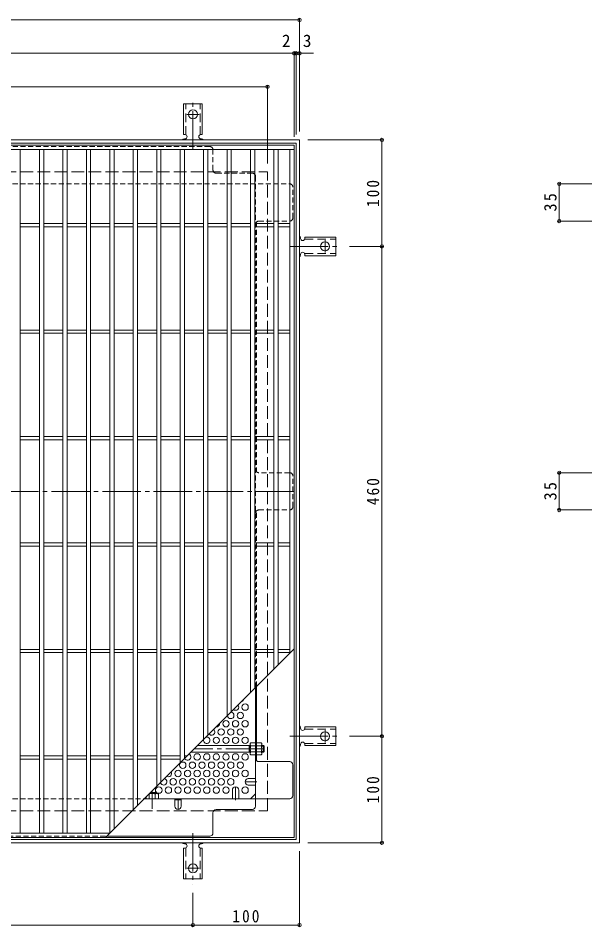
# Model space of a CAD drawing. Units: millimetres at full size, sheet at 1:4. Extents: x -953 to 1047, y -779 to 782.
# Drawn here: x -431 to 107, y -84 to 769 of the extents above; entities that cross this region are included whole.
import ezdxf
from ezdxf.enums import TextEntityAlignment as Align

# ---------------------------------------------------------------- set-up
doc = ezdxf.new("R2010")
doc.units = ezdxf.units.MM
doc.header["$LTSCALE"] = 4
doc.header["$PDMODE"] = 32
doc.header["$PDSIZE"] = 3.2
for name, pattern in [('CHAIN1', [8, 5, -1, 1, -1]), ('CHAIN2', [12, 9, -1, 1, -1]), ('DASHED1', [1.8, 1.2, -0.6]), ('DASHED2', [3, 2, -1]), ('DASHED3', [4, 3, -1])]:
    doc.linetypes.add(name, pattern=pattern)
for name, color, linetype, lineweight in [('A-1_躯体', 3, 'Continuous', 9), ('A-2_仕上', 3, 'Continuous', 9), ('A-4_文字', 7, 'Continuous', 9), ('A-6_間仕切', 2, 'Continuous', 9), ('A-7_木断面', 2, 'Continuous', 9), ('A-8_ハッチ', 2, 'Continuous', 9), ('A-A_インテリア', 3, 'Continuous', 9), ('A-B_衛生陶器', 2, 'Continuous', 9)]:
    doc.layers.add(name, color=color, linetype=linetype, lineweight=lineweight)
doc.styles.add('ＭＳ ゴシック', font='')
doc.styles.get('ＭＳ ゴシック').set_extended_font_data('MS Gothic')

msp = doc.modelspace()

# ---------------------------------------------------------------- linework, layer by layer
at = {"layer": 'A-1_躯体', "color": 2}
for p, q in [((-827.292, 654.615), (-167.292, 654.615)), ((-824.292, 651.615), (-170.292, 651.615)), ((-170.292, 651.615), (-170.292, -2.385)), ((-167.292, 654.615), (-167.292, -5.385)), ((-167.292, -5.385), (-827.292, -5.385)), ((-170.292, -2.385), (-824.292, -2.385))]:
    msp.add_line(p, q, dxfattribs=at)
at = {"layer": 'A-1_躯体', "color": 2, "linetype": 'DASHED3'}
for p, q in [((-797.292, 624.615), (-197.292, 624.615)), ((-197.292, 24.615), (-197.292, 624.615)), ((-797.292, 24.615), (-197.292, 24.615))]:
    msp.add_line(p, q, dxfattribs=at)
at = {"layer": 'A-1_躯体'}
for p, q in [((-213.492, 85.812), (-263.095, 85.812)), ((-214.492, 79.812), (-214.492, 85.812)), ((-200.992, 85.812), (-202.692, 85.812)), ((-200.992, 79.812), (-200.992, 85.812)), ((-200.992, 85.812), (-200.492, 85.312)), ((-213.492, 79.812), (-269.095, 79.812)), ((-214.492, 85.312), (-213.492, 85.312)), ((-214.492, 80.312), (-213.492, 80.312)), ((-202.692, 85.312), (-200.492, 85.312)), ((-202.692, 80.312), (-200.492, 80.312)), ((-200.992, 79.812), (-202.692, 79.812)), ((-200.992, 79.812), (-200.492, 80.312)), ((-200.492, 80.312), (-200.492, 85.312)), ((-302.492, 46.416), (-302.492, 40.812)), ((-307.992, 40.916), (-307.992, 40.812)), ((-307.095, 41.812), (-302.492, 41.812)), ((-302.992, 41.812), (-302.992, 40.812))]:
    msp.add_line(p, q, dxfattribs=at)
at = {"layer": 'A-1_躯体', "linetype": 'CHAIN2'}
for p, q in [((-200.492, 82.812), (-266.095, 82.812)), ((-305.492, 43.416), (-305.492, 26.579))]:
    msp.add_line(p, q, dxfattribs=at)
at = {"layer": 'A-2_仕上'}
for p, q in [((-822.292, 649.615), (-172.291, 649.615)), ((-822.292, 645.615), (-172.291, 645.615)), ((-429.291, 3.615), (-429.291, 645.615)), ((-411.291, 3.615), (-411.291, 645.615)), ((-407.291, 3.615), (-407.291, 645.615)), ((-389.291, 3.615), (-389.291, 645.615)), ((-385.291, 3.615), (-385.291, 645.615)), ((-367.291, 3.615), (-367.291, 645.615)), ((-363.291, 3.615), (-363.291, 645.615)), ((-345.291, 3.616), (-345.291, 645.615)), ((-341.291, 7.616), (-341.291, 645.615)), ((-323.291, 25.616), (-323.291, 645.615)), ((-319.291, 29.616), (-319.291, 645.615)), ((-301.291, 47.616), (-301.291, 645.615)), ((-297.291, 51.616), (-297.291, 645.615)), ((-279.292, 69.616), (-279.292, 645.615)), ((-275.292, 73.616), (-275.292, 645.615)), ((-257.292, 91.616), (-257.292, 645.615)), ((-253.292, 95.616), (-253.292, 645.615)), ((-235.292, 645.615), (-235.292, 113.615)), ((-231.292, 645.615), (-231.292, 117.615)), ((-213.292, 645.615), (-213.292, 135.615)), ((-209.292, 645.615), (-209.292, 139.615)), ((-191.292, 157.615), (-191.292, 645.615)), ((-187.292, 161.615), (-187.292, 645.615)), ((-176.292, 172.615), (-176.292, 645.615)), ((-429.291, 576.115), (-411.291, 576.115)), ((-429.291, 573.115), (-411.291, 573.115)), ((-407.291, 576.115), (-389.291, 576.115)), ((-407.291, 573.115), (-389.291, 573.115)), ((-385.291, 576.115), (-367.291, 576.115)), ((-385.291, 573.115), (-367.291, 573.115)), ((-363.291, 576.115), (-345.291, 576.115)), ((-363.291, 573.115), (-345.291, 573.115)), ((-341.291, 576.115), (-323.291, 576.115)), ((-341.291, 573.115), (-323.291, 573.115)), ((-319.291, 576.115), (-301.291, 576.115)), ((-319.291, 573.115), (-301.291, 573.115)), ((-297.291, 576.115), (-279.292, 576.115)), ((-297.291, 573.115), (-279.292, 573.115)), ((-275.292, 576.115), (-257.292, 576.115)), ((-275.292, 573.115), (-257.292, 573.115)), ((-253.292, 576.115), (-235.292, 576.115)), ((-253.292, 573.115), (-235.292, 573.115)), ((-231.292, 576.115), (-213.292, 576.115)), ((-231.292, 573.115), (-213.292, 573.115)), ((-209.292, 576.115), (-191.292, 576.115)), ((-209.292, 573.115), (-191.292, 573.115)), ((-187.292, 576.115), (-176.292, 576.115)), ((-187.292, 573.115), (-176.292, 573.115)), ((-429.291, 476.115), (-411.291, 476.115)), ((-429.291, 473.115), (-411.291, 473.115)), ((-407.291, 476.115), (-389.291, 476.115)), ((-407.291, 473.115), (-389.291, 473.115)), ((-385.291, 476.115), (-367.291, 476.115)), ((-385.291, 473.115), (-367.291, 473.115)), ((-363.291, 476.115), (-345.291, 476.115)), ((-363.291, 473.115), (-345.291, 473.115)), ((-341.291, 476.115), (-323.291, 476.115)), ((-341.291, 473.115), (-323.291, 473.115)), ((-319.291, 476.115), (-301.291, 476.115)), ((-319.291, 473.115), (-301.291, 473.115)), ((-297.291, 476.115), (-279.292, 476.115)), ((-297.291, 473.115), (-279.292, 473.115)), ((-275.292, 476.115), (-257.292, 476.115)), ((-275.292, 473.115), (-257.292, 473.115)), ((-253.292, 476.115), (-235.292, 476.115)), ((-253.292, 473.115), (-235.292, 473.115)), ((-231.292, 476.115), (-213.292, 476.115)), ((-231.292, 473.115), (-213.292, 473.115)), ((-209.292, 476.115), (-191.292, 476.115)), ((-209.292, 473.115), (-191.292, 473.115)), ((-187.292, 476.115), (-176.292, 476.115)), ((-187.292, 473.115), (-176.292, 473.115)), ((-429.291, 376.115), (-411.291, 376.115)), ((-407.291, 376.115), (-389.291, 376.115)), ((-385.291, 376.115), (-367.291, 376.115)), ((-363.291, 376.115), (-345.291, 376.115)), ((-341.291, 376.115), (-323.291, 376.115)), ((-319.291, 376.115), (-301.291, 376.115)), ((-297.291, 376.115), (-279.292, 376.115)), ((-275.292, 376.115), (-257.292, 376.115)), ((-253.292, 376.115), (-235.292, 376.115)), ((-231.292, 376.115), (-213.292, 376.115)), ((-209.292, 376.115), (-191.292, 376.115)), ((-187.292, 376.115), (-176.292, 376.115)), ((-429.291, 373.115), (-411.291, 373.115)), ((-407.291, 373.115), (-389.291, 373.115)), ((-385.291, 373.115), (-367.291, 373.115)), ((-363.291, 373.115), (-345.291, 373.115)), ((-341.291, 373.115), (-323.291, 373.115)), ((-319.291, 373.115), (-301.291, 373.115)), ((-297.291, 373.115), (-279.292, 373.115)), ((-275.292, 373.115), (-257.292, 373.115)), ((-253.292, 373.115), (-235.292, 373.115)), ((-231.292, 373.115), (-213.292, 373.115)), ((-209.292, 373.115), (-191.292, 373.115)), ((-187.292, 373.115), (-176.292, 373.115)), ((-429.291, 276.115), (-411.291, 276.115)), ((-429.291, 273.115), (-411.291, 273.115)), ((-407.291, 276.115), (-389.291, 276.115)), ((-407.291, 273.115), (-389.291, 273.115)), ((-385.291, 276.115), (-367.291, 276.115)), ((-385.291, 273.115), (-367.291, 273.115)), ((-363.291, 276.115), (-345.291, 276.115)), ((-363.291, 273.115), (-345.291, 273.115)), ((-341.291, 276.115), (-323.291, 276.115)), ((-341.291, 273.115), (-323.291, 273.115)), ((-319.291, 276.115), (-301.291, 276.115)), ((-319.291, 273.115), (-301.291, 273.115)), ((-297.291, 276.115), (-279.292, 276.115)), ((-297.291, 273.115), (-279.292, 273.115)), ((-275.292, 276.115), (-257.292, 276.115)), ((-275.292, 273.115), (-257.292, 273.115)), ((-253.292, 276.115), (-235.292, 276.115)), ((-253.292, 273.115), (-235.292, 273.115)), ((-231.292, 276.115), (-213.292, 276.115)), ((-231.292, 273.115), (-213.292, 273.115)), ((-209.292, 276.115), (-191.292, 276.115)), ((-209.292, 273.115), (-191.292, 273.115)), ((-187.292, 276.115), (-176.292, 276.115)), ((-187.292, 273.115), (-176.292, 273.115)), ((-429.291, 176.115), (-411.291, 176.115)), ((-429.291, 173.115), (-411.291, 173.115)), ((-407.291, 176.115), (-389.291, 176.115)), ((-407.291, 173.115), (-389.291, 173.115)), ((-385.291, 176.115), (-367.291, 176.115)), ((-385.291, 173.115), (-367.291, 173.115)), ((-363.291, 176.115), (-345.291, 176.115)), ((-363.291, 173.115), (-345.291, 173.115)), ((-172.292, 176.616), (-349.292, -0.384)), ((-341.291, 176.115), (-323.291, 176.115)), ((-341.291, 173.115), (-323.291, 173.115)), ((-319.291, 176.115), (-301.291, 176.115)), ((-319.291, 173.115), (-301.291, 173.115)), ((-297.291, 176.115), (-279.292, 176.115)), ((-297.291, 173.115), (-279.292, 173.115)), ((-275.292, 176.115), (-257.292, 176.115)), ((-275.292, 173.115), (-257.292, 173.115)), ((-253.292, 176.115), (-235.292, 176.115)), ((-253.292, 173.115), (-235.292, 173.115)), ((-231.292, 176.115), (-213.292, 176.115)), ((-231.292, 173.115), (-213.292, 173.115)), ((-209.292, 176.115), (-191.292, 176.115)), ((-209.292, 173.115), (-191.292, 173.115)), ((-187.292, 176.115), (-176.292, 176.115)), ((-187.292, 173.115), (-176.292, 173.115)), ((-429.291, 76.115), (-411.291, 76.115)), ((-429.291, 73.115), (-411.291, 73.115)), ((-407.291, 76.115), (-389.291, 76.115)), ((-407.291, 73.115), (-389.291, 73.115)), ((-385.291, 76.115), (-367.291, 76.115)), ((-385.291, 73.115), (-367.291, 73.115)), ((-363.291, 76.115), (-345.291, 76.115)), ((-363.291, 73.115), (-345.291, 73.115)), ((-341.291, 76.115), (-323.291, 76.115)), ((-341.291, 73.115), (-323.291, 73.115)), ((-319.291, 76.115), (-301.291, 76.115)), ((-319.291, 73.115), (-301.291, 73.115)), ((-297.291, 76.115), (-279.292, 76.115)), ((-297.291, 73.115), (-279.292, 73.115)), ((-275.292, 76.115), (-272.792, 76.115)), ((-345.292, 3.615), (-822.292, 3.615))]:
    msp.add_line(p, q, dxfattribs=at)
msp.add_lwpolyline([(-172.291, 649.615), (-172.291, -0.385), (-822.292, -0.385)], dxfattribs=at)
at = {"layer": 'A-4_文字'}
for p, q in [((-167.292, 768.593), (-167.292, 662.615)), ((-827.292, 767.393), (-167.292, 767.393)), ((-822.292, 736.004), (-172.291, 736.004)), ((-172.291, 737.204), (-172.291, 657.615)), ((-172.291, 736.004), (-170.292, 736.004)), ((-170.292, 737.204), (-170.292, 659.615)), ((-170.292, 736.004), (-153.969, 736.004)), ((-797.292, 704.615), (-197.292, 704.615)), ((-197.292, 705.815), (-197.292, 632.615)), ((-88.714, 654.615), (-159.292, 654.615)), ((-89.914, 554.615), (-89.914, 654.615)), ((75.318, 613.419), (107.089, 613.419)), ((76.518, 613.419), (76.518, 578.418)), ((75.318, 578.418), (107.089, 578.418)), ((-88.714, 554.615), (-120.292, 554.615)), ((-89.914, 94.616), (-89.914, 554.615)), ((75.318, 342.116), (107.089, 342.116)), ((76.518, 342.116), (76.518, 307.115)), ((75.318, 307.115), (107.089, 307.115)), ((-88.714, 94.616), (-120.292, 94.616)), ((-89.914, -5.385), (-89.914, 94.616)), ((-88.714, -5.385), (-159.292, -5.385)), ((-167.292, -83.962), (-167.292, -13.385)), ((-267.292, -83.962), (-267.292, -52.385)), ((-727.291, -82.762), (-267.292, -82.762)), ((-267.292, -82.762), (-167.292, -82.762))]:
    msp.add_line(p, q, dxfattribs=at)
for p in [(-167.292, 767.393), (-172.291, 736.004), (-170.292, 736.004), (-167.292, 736.004), (-197.292, 704.615), (-89.914, 654.615), (76.518, 613.419), (76.518, 578.418), (-89.914, 554.615), (76.518, 342.116), (76.518, 307.115), (-89.914, 94.616), (-89.914, -5.385), (-267.292, -82.762), (-167.292, -82.762)]:
    msp.add_point(p, dxfattribs=at)
at = {"layer": 'A-6_間仕切'}
for centre in [(-218.292, 121.965), (-222.792, 114.171), (-236.292, 106.377), (-227.292, 106.377), (-218.292, 106.377), (-240.792, 98.583), (-231.792, 98.583), (-222.792, 98.583), (-245.292, 90.788), (-236.292, 90.788), (-227.292, 90.788), (-218.292, 90.788), (-263.292, 75.2), (-254.292, 75.2), (-245.292, 75.2), (-236.292, 75.2), (-227.292, 75.2), (-218.292, 75.2), (-276.792, 67.406), (-267.792, 67.406), (-258.792, 67.406), (-249.792, 67.406), (-240.792, 67.406), (-231.792, 67.406), (-222.792, 67.406), (-281.292, 59.612), (-272.292, 59.612), (-263.292, 59.612), (-254.292, 59.612), (-245.292, 59.612), (-236.292, 59.612), (-227.292, 59.612), (-218.292, 59.612), (-285.792, 51.817), (-276.792, 51.817), (-267.792, 51.817), (-258.792, 51.817), (-249.792, 51.817), (-240.792, 51.817), (-231.792, 51.817), (-299.292, 44.023), (-290.292, 44.023), (-281.292, 44.023), (-272.292, 44.023), (-263.292, 44.023), (-254.292, 44.023), (-245.292, 44.023), (-236.292, 44.023), (-218.292, 44.023)]:
    msp.add_circle(centre, 3, dxfattribs=at)
for centre, start, end in [((-222.792, 129.76), 284.19114, 345.80886), ((-227.292, 121.965), 229.72788, 40.27212), ((-231.792, 114.171), 181.04974, 88.95026), ((-245.292, 106.377), 265.60418, 4.39582), ((-249.792, 98.583), 217.783, 52.217), ((-258.792, 82.994), 69.91728, 110.08272), ((-254.292, 90.788), 160.56655, 109.43345), ((-249.792, 82.994), 69.91728, 110.08272), ((-240.792, 82.994), 69.91728, 110.08272), ((-231.792, 82.994), 69.91728, 110.08272), ((-222.792, 82.994), 69.91728, 110.08272), ((-272.292, 75.2), 205.5078, 64.4922), ((-290.292, 59.612), 238.57556, 31.42444), ((-294.792, 51.817), 192.19854, 77.80146)]:
    msp.add_arc(centre, 3, start, end, dxfattribs=at)
at = {"layer": 'A-7_木断面', "linetype": 'DASHED1'}
for p, q in [((-251.493, 648.419), (-743.091, 648.419)), ((-248.493, 626.419), (-248.493, 645.419)), ((-211.492, 623.419), (-245.493, 623.419)), ((-208.492, 140.416), (-208.492, 620.419)), ((-818.095, 613.419), (-176.488, 613.419)), ((-173.488, 581.418), (-173.488, 610.419)), ((-207.692, 577.462), (-207.692, 343.076)), ((-205.492, 578.418), (-176.488, 578.418)), ((-176.488, 342.116), (-205.492, 342.116)), ((-173.488, 310.115), (-173.488, 339.116)), ((-207.692, 141.216), (-207.692, 306.154)), ((-205.492, 307.115), (-176.488, 307.115)), ((-207.692, 85.812), (-208.492, 85.812)), ((-207.692, 79.612), (-208.492, 79.612)), ((-818.095, 35.812), (-313.095, 35.812)), ((-743.091, 0.812), (-348.095, 0.812))]:
    msp.add_line(p, q, dxfattribs=at)
at = {"layer": 'A-7_木断面', "linetype": 'CHAIN2'}
msp.add_line((-172.135, 324.615), (-822.017, 324.615), dxfattribs=at)
at = {"layer": 'A-7_木断面'}
for p, q in [((-208.492, 28.812), (-208.492, 140.416)), ((-207.692, 71.773), (-207.692, 141.216)), ((-176.488, 70.813), (-205.492, 70.813)), ((-173.488, 38.812), (-173.488, 67.813)), ((-313.095, 35.812), (-176.488, 35.812)), ((-284.292, 35.012), (-278.292, 35.012)), ((-213.104, 35.812), (-208.492, 40.424)), ((-245.493, 25.812), (-211.492, 25.812)), ((-248.493, 3.812), (-248.493, 22.812)), ((-348.095, 0.812), (-251.493, 0.812))]:
    msp.add_line(p, q, dxfattribs=at)
at = {"layer": 'A-7_木断面', "linetype": 'DASHED1'}
for centre, start, end in [((-251.493, 645.419), 0, 90), ((-245.493, 626.419), 180, 270), ((-211.492, 620.419), 0, 90), ((-176.488, 610.419), 0, 90), ((-176.488, 581.418), 270, 0), ((-205.492, 575.418), 90, 180), ((-205.492, 345.116), 180, 270), ((-176.488, 339.116), 0, 90), ((-176.488, 310.115), 270, 0), ((-205.492, 304.115), 90, 180)]:
    msp.add_arc(centre, 3, start, end, dxfattribs=at)
at = {"layer": 'A-7_木断面'}
for centre, start, end in [((-205.492, 73.813), 180, 270), ((-176.488, 67.813), 0, 90), ((-176.488, 38.812), 270, 0), ((-245.493, 22.812), 90, 180), ((-211.492, 28.812), 270, 0), ((-251.493, 3.812), 270, 0)]:
    msp.add_arc(centre, 3, start, end, dxfattribs=at)
at = {"layer": 'A-8_ハッチ', "linetype": 'CHAIN1'}
for p, q in [((-207.292, 51.817), (-218.292, 51.817)), ((-227.292, 34.612), (-227.292, 46.962)), ((-281.292, 35.812), (-281.292, 25.812))]:
    msp.add_line(p, q, dxfattribs=at)
at = {"layer": 'A-8_ハッチ'}
for p, q in [((-215.292, 54.817), (-208.492, 54.817)), ((-230.292, 43.962), (-230.292, 35.812)), ((-224.292, 43.962), (-224.292, 35.812)), ((-215.292, 48.817), (-208.492, 48.817)), ((-284.292, 28.812), (-284.292, 35.812)), ((-278.292, 28.812), (-278.292, 35.812))]:
    msp.add_line(p, q, dxfattribs=at)
for centre, start, end in [((-215.292, 51.817), 90, 270), ((-227.292, 43.962), 0, 180), ((-281.292, 28.812), 180, 0)]:
    msp.add_arc(centre, 3, start, end, dxfattribs=at)
at = {"layer": 'A-A_インテリア', "color": 7, "linetype": 'CHAIN2'}
for p, q in [((-267.292, 645.615), (-267.292, 693.615)), ((-261.516, 678.615), (-273.068, 678.615)), ((-143.292, 560.391), (-143.292, 548.839)), ((-176.292, 554.615), (-128.292, 554.615)), ((-176.292, 94.616), (-128.292, 94.616)), ((-143.292, 100.392), (-143.292, 88.84)), ((-267.292, 3.616), (-267.292, -44.385)), ((-261.516, -29.385), (-273.068, -29.385))]:
    msp.add_line(p, q, dxfattribs=at)
at = {"layer": 'A-A_インテリア'}
for p, q in [((-276.042, 659.615), (-276.042, 688.615)), ((-276.042, 688.615), (-258.541, 688.615)), ((-258.541, 659.615), (-258.541, 688.615)), ((-276.042, 659.615), (-274.792, 659.615)), ((-258.541, 659.615), (-259.791, 659.615)), ((-274.787, 655.615), (-275.3, 655.615)), ((-259.292, 655.615), (-259.792, 655.615)), ((-162.292, 563.365), (-162.292, 562.116)), ((-162.292, 563.365), (-133.292, 563.365)), ((-133.292, 545.865), (-133.292, 563.365)), ((-166.292, 562.615), (-166.292, 562.115)), ((-166.292, 547.12), (-166.292, 546.607)), ((-162.292, 545.865), (-162.292, 547.115)), ((-162.292, 545.865), (-133.292, 545.865)), ((-166.292, 102.616), (-166.292, 102.116)), ((-162.292, 103.366), (-162.292, 102.116)), ((-162.292, 103.366), (-133.292, 103.366)), ((-133.292, 85.866), (-133.292, 103.366)), ((-166.292, 87.12), (-166.292, 86.607)), ((-162.292, 85.866), (-162.292, 87.116)), ((-162.292, 85.866), (-133.292, 85.866)), ((-274.787, -6.385), (-275.3, -6.385)), ((-259.292, -6.385), (-259.792, -6.385)), ((-276.042, -10.385), (-274.792, -10.385)), ((-276.042, -10.385), (-276.042, -39.385)), ((-258.541, -10.385), (-259.791, -10.385)), ((-258.541, -10.385), (-258.541, -39.385)), ((-276.042, -39.385), (-258.541, -39.385))]:
    msp.add_line(p, q, dxfattribs=at)
at = {"layer": 'A-A_インテリア', "linetype": 'DASHED2'}
for p, q in [((-274.042, 659.469), (-274.042, 688.615)), ((-260.541, 659.469), (-260.541, 688.615)), ((-162.438, 561.365), (-133.292, 561.365)), ((-162.438, 547.865), (-133.292, 547.865)), ((-162.438, 101.366), (-133.292, 101.366)), ((-162.438, 87.866), (-133.292, 87.866)), ((-274.042, -10.239), (-274.042, -39.385)), ((-260.541, -10.239), (-260.541, -39.385))]:
    msp.add_line(p, q, dxfattribs=at)
at = {"layer": 'A-A_インテリア'}
for centre in [(-267.292, 678.615), (-143.292, 554.615), (-143.292, 94.616), (-267.292, -29.385)]:
    msp.add_circle(centre, 4.25, dxfattribs=at)
for centre, start, end in [((-274.792, 657.615), 270.13329, 90), ((-259.791, 657.615), 90, 270), ((-275.292, 653.615), 90.24162, 150.00072), ((-259.292, 653.615), 29.99951, 89.72403), ((-168.292, 562.615), 0.27597, 60.00049), ((-164.292, 562.116), 180, 0), ((-168.292, 546.615), 299.99928, 359.75838), ((-164.292, 547.115), 0, 179.86671), ((-168.292, 102.616), 0.27597, 60.00049), ((-164.292, 102.116), 180, 0), ((-168.292, 86.616), 299.99928, 359.75838), ((-164.292, 87.116), 0, 179.86671), ((-275.292, -4.385), 209.99928, 269.75838), ((-274.792, -8.385), 270, 89.86671), ((-259.791, -8.385), 90, 270), ((-259.292, -4.385), 270.27597, 330.00049)]:
    msp.add_arc(centre, 2, start, end, dxfattribs=at)
at = {"layer": 'A-B_衛生陶器'}
for p, q in [((-213.492, 87.812), (-213.059, 88.562)), ((-213.492, 77.812), (-213.492, 87.812)), ((-208.492, 88.562), (-213.059, 88.562)), ((-213.059, 85.675), (-208.492, 85.675)), ((-208.492, 77.062), (-208.492, 88.562)), ((-207.692, 77.062), (-207.692, 88.562)), ((-207.692, 88.562), (-203.125, 88.562)), ((-203.125, 85.675), (-207.692, 85.675)), ((-202.692, 87.812), (-203.125, 88.562)), ((-202.692, 77.812), (-202.692, 87.812)), ((-213.492, 77.812), (-213.059, 77.062)), ((-213.059, 79.949), (-208.492, 79.949)), ((-208.492, 77.062), (-213.059, 77.062)), ((-203.125, 79.949), (-207.692, 79.949)), ((-207.692, 77.062), (-203.125, 77.062)), ((-202.692, 77.812), (-203.125, 77.062)), ((-311.242, 35.812), (-311.242, 37.666)), ((-308.355, 40.379), (-308.355, 35.812)), ((-308.095, 40.812), (-300.492, 40.812)), ((-302.628, 40.379), (-302.628, 35.812)), ((-300.492, 40.812), (-299.742, 40.379)), ((-299.742, 35.812), (-299.742, 40.379))]:
    msp.add_line(p, q, dxfattribs=at)
for centre, radius, start, end in [((-210.21, 86.917), 3.29, 149.99998, 176.07924), ((-210.757, 87.152), 2.735, 180.2103, 212.68507), ((-203.809, 82.812), 9.683, 162.79973, 197.20026), ((-205.974, 86.917), 3.29, 3.92076, 30.00002), ((-205.426, 87.152), 2.735, 327.31493, 359.7897), ((-212.374, 82.812), 9.683, 342.79974, 17.20027), ((-210.757, 78.472), 2.735, 147.31491, 179.78969), ((-210.21, 78.707), 3.29, 183.92075, 210), ((-205.974, 78.707), 3.29, 330, 356.07925), ((-205.426, 78.472), 2.735, 0.21031, 32.68509), ((-309.832, 38.077), 2.735, 57.31491, 59.9618), ((-305.492, 31.129), 9.683, 72.79973, 107.20026), ((-301.151, 38.077), 2.735, 90.2103, 122.68507), ((-301.386, 37.53), 3.29, 59.99998, 86.07924)]:
    msp.add_arc(centre, radius, start, end, dxfattribs=at)

# ---------------------------------------------------------------- texts
at = {"layer": 'A-4_文字', "color": 2, "style": 'ＭＳ ゴシック'}
for s, p in [('2', (-183.693, 738.404)), ('3', (-164.04, 738.404))]:
    msp.add_text(s, height=11.73, dxfattribs=at).set_placement(p, align=Align.BOTTOM_LEFT)
at = {"layer": 'A-4_文字', "color": 2, "char_height": 11.73, "attachment_point": 7, "rotation": 90, "style": 'ＭＳ ゴシック'}
for s, insert in [('\\T1.27;\\W0.9;100', (-92.314, 591.615)), ('\\T1.27;\\W0.95;35', (74.118, 587.419)), ('\\T1.27;\\W0.9;460', (-92.314, 311.616)), ('\\T1.27;\\W0.95;35', (74.118, 316.116)), ('\\T1.27;\\W0.9;100', (-92.314, 31.616))]:
    msp.add_mtext(s, dxfattribs=dict(at, insert=insert))
at = {"layer": 'A-4_文字', "color": 2, "insert": (-230.292, -80.362), "char_height": 11.73, "attachment_point": 7, "style": 'ＭＳ ゴシック'}
msp.add_mtext('\\T1.27;\\W0.9;100', dxfattribs=at)

doc.saveas('drawing.dxf')
